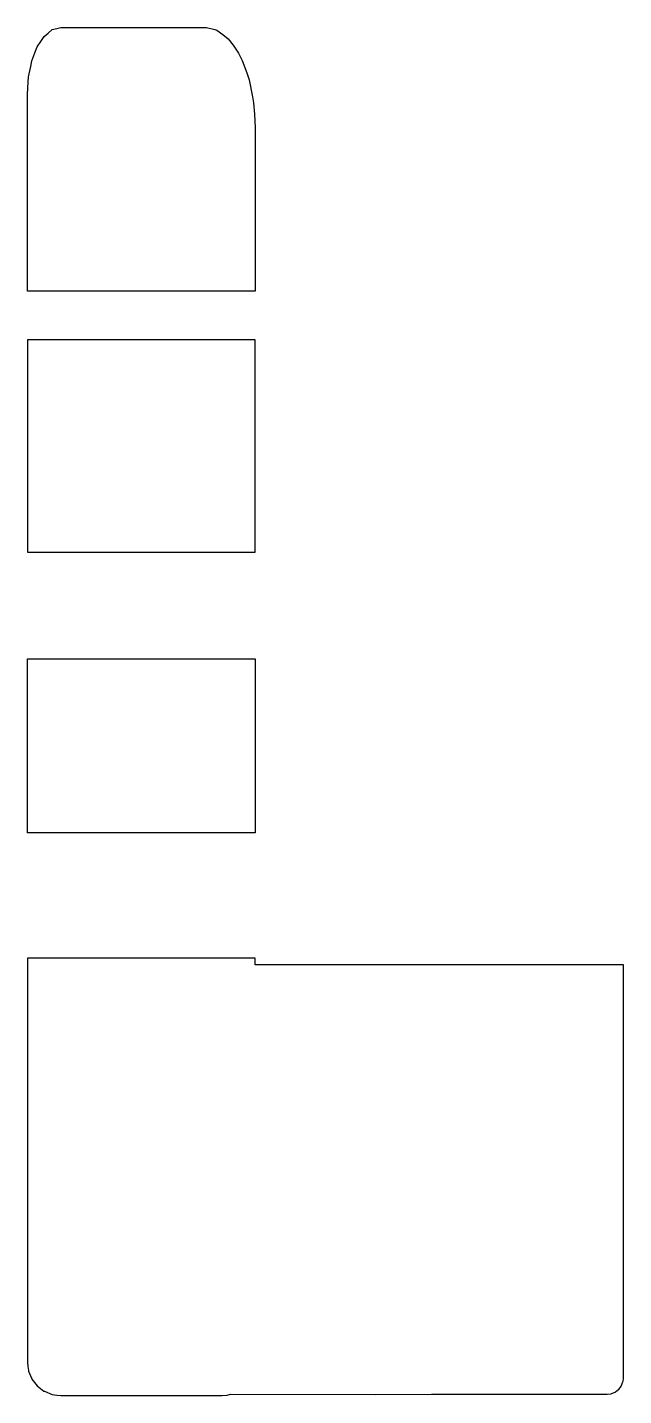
# Model space of a CAD drawing. Header units: metres. Extents: x 2.4 to 38, y -16 to 65.7.
import ezdxf

# ---------------------------------------------------------------- set-up
doc = ezdxf.new("R2010")
doc.units = ezdxf.units.M

msp = doc.modelspace()

# ---------------------------------------------------------------- linework, layer by layer
for p, q in [((3.4, 65.191), (3.635, 65.387)), ((3.635, 65.387), (3.882, 65.591)), ((3.882, 65.591), (4.159, 65.664)), ((4.159, 65.664), (4.4, 65.727)), ((4.4, 65.727), (6.381, 65.727)), ((6.381, 65.727), (13, 65.727)), ((13, 65.727), (13.09, 65.715)), ((13.09, 65.715), (13.602, 65.6)), ((13.602, 65.6), (13.715, 65.553)), ((13.715, 65.553), (14.07, 65.306)), ((2.986, 64.556), (3.205, 64.892)), ((3.205, 64.892), (3.4, 65.191)), ((14.07, 65.306), (14.394, 65.036)), ((14.394, 65.036), (14.688, 64.667)), ((14.688, 64.667), (15.003, 64.182)), ((2.668, 63.727), (2.853, 64.211)), ((2.853, 64.211), (2.986, 64.556)), ((15.003, 64.182), (15.22, 63.75)), ((15.22, 63.75), (15.5, 63.014)), ((2.468, 62.763), (2.598, 63.389)), ((2.598, 63.389), (2.668, 63.727)), ((15.5, 63.014), (15.635, 62.587)), ((2.4, 61.727), (2.449, 62.476)), ((2.449, 62.476), (2.468, 62.763)), ((15.635, 62.587), (15.843, 61.577)), ((2.4, 57.43), (2.4, 61.727)), ((15.843, 61.577), (15.905, 61.225)), ((15.905, 61.225), (15.954, 60.536)), ((15.954, 60.536), (16, 59.727)), ((16, 59.727), (16, 56.675)), ((16, 59.727), (16, 59.727)), ((2.4, 52.559), (2.4, 57.43)), ((16, 56.675), (16, 49.966)), ((2.4, 49.966), (2.4, 52.559)), ((11.447, 49.966), (2.4, 49.966)), ((16, 49.966), (11.447, 49.966)), ((6.953, 47.067), (2.4, 47.067)), ((2.4, 47.067), (2.4, 43.925)), ((16, 47.067), (6.953, 47.067)), ((16, 41.306), (16, 47.067)), ((2.4, 43.925), (2.4, 41.306)), ((2.4, 41.306), (2.4, 39.453)), ((16, 36.675), (16, 41.306)), ((2.4, 39.453), (2.4, 36.675)), ((2.4, 36.675), (2.4, 35.399)), ((16, 34.378), (16, 36.675)), ((16, 36.675), (16, 36.675)), ((2.4, 35.399), (2.4, 34.378)), ((2.4, 34.378), (6.007, 34.378)), ((6.007, 34.378), (16, 34.378)), ((2.4, 26.762), (2.4, 28.015)), ((2.4, 28.015), (12.393, 28.015)), ((12.393, 28.015), (16, 28.015)), ((16, 28.015), (16, 25.718)), ((16, 28.015), (16, 28.015)), ((2.4, 25.718), (2.4, 26.762)), ((2.4, 22.479), (2.4, 25.718)), ((16, 25.718), (16, 21.123)), ((2.4, 18.789), (2.4, 22.479)), ((16, 21.123), (16, 18.789)), ((2.4, 18.259), (2.4, 18.789)), ((2.4, 17.622), (2.4, 18.259)), ((16, 18.789), (16, 17.622)), ((14.167, 17.622), (2.4, 17.622)), ((16, 17.622), (14.167, 17.622)), ((4.233, 10.129), (2.4, 10.129)), ((2.4, 10.129), (2.4, 9.492)), ((16, 10.129), (4.233, 10.129)), ((16, 10.018), (16, 10.129)), ((16, 9.733), (16, 10.018)), ((16, 10.018), (16, 10.018)), ((2.4, 9.492), (2.4, 8.962)), ((18.613, 9.733), (16, 9.733)), ((24.406, 9.733), (18.613, 9.733)), ((38, 9.733), (24.406, 9.733)), ((38, -5.789), (38, 9.733)), ((2.4, 8.962), (2.4, 5.059)), ((2.4, 5.059), (2.4, 4.828)), ((2.4, 4.828), (2.4, 3.238)), ((2.4, 3.238), (2.4, 3.142)), ((2.4, 3.142), (2.4, 3.054)), ((2.4, 3.054), (2.4, 2.981)), ((2.4, 2.981), (2.4, -9.527)), ((38, -10.714), (38, -5.789)), ((2.4, -9.527), (2.4, -9.778)), ((2.4, -9.778), (2.4, -10.099)), ((2.4, -10.099), (2.4, -13.986)), ((38, -14.865), (38, -10.714)), ((2.4, -13.986), (2.4, -14)), ((2.4, -14), (2.433, -14.251)), ((2.433, -14.251), (2.466, -14.502)), ((2.466, -14.502), (2.466, -14.509)), ((2.466, -14.509), (2.468, -14.516)), ((2.468, -14.516), (2.473, -14.53)), ((2.473, -14.53), (2.666, -14.997)), ((2.666, -14.997), (2.674, -15.008)), ((2.674, -15.008), (2.981, -15.409)), ((2.981, -15.409), (2.99, -15.418)), ((2.99, -15.418), (3.391, -15.726)), ((37.707, -15.624), (37.847, -15.429)), ((37.847, -15.429), (37.866, -15.402)), ((37.866, -15.402), (37.941, -15.207)), ((37.941, -15.207), (37.966, -15.143)), ((37.966, -15.143), (37.986, -14.979)), ((37.986, -14.979), (38, -14.865)), ((3.391, -15.726), (3.402, -15.733)), ((3.402, -15.733), (3.414, -15.739)), ((3.414, -15.739), (3.877, -15.93)), ((3.877, -15.93), (3.889, -15.933)), ((3.889, -15.933), (4.161, -15.98)), ((4.161, -15.98), (4.4, -16)), ((4.4, -16), (13.758, -16)), ((13.758, -16), (14, -16)), ((14, -16), (14.026, -15.997)), ((14.026, -15.997), (14.336, -15.971)), ((14.336, -15.971), (14.526, -15.922)), ((14.526, -15.922), (23.166, -15.927)), ((23.166, -15.927), (26.521, -15.922)), ((26.521, -15.922), (37, -15.922)), ((37, -15.922), (37.023, -15.919)), ((37.023, -15.919), (37.259, -15.888)), ((37.259, -15.888), (37.277, -15.881)), ((37.277, -15.881), (37.5, -15.788)), ((37.5, -15.788), (37.508, -15.782)), ((37.508, -15.782), (37.615, -15.7)), ((37.615, -15.7), (37.701, -15.629)), ((37.701, -15.629), (37.707, -15.624))]:
    msp.add_line(p, q)

doc.saveas('drawing.dxf')
